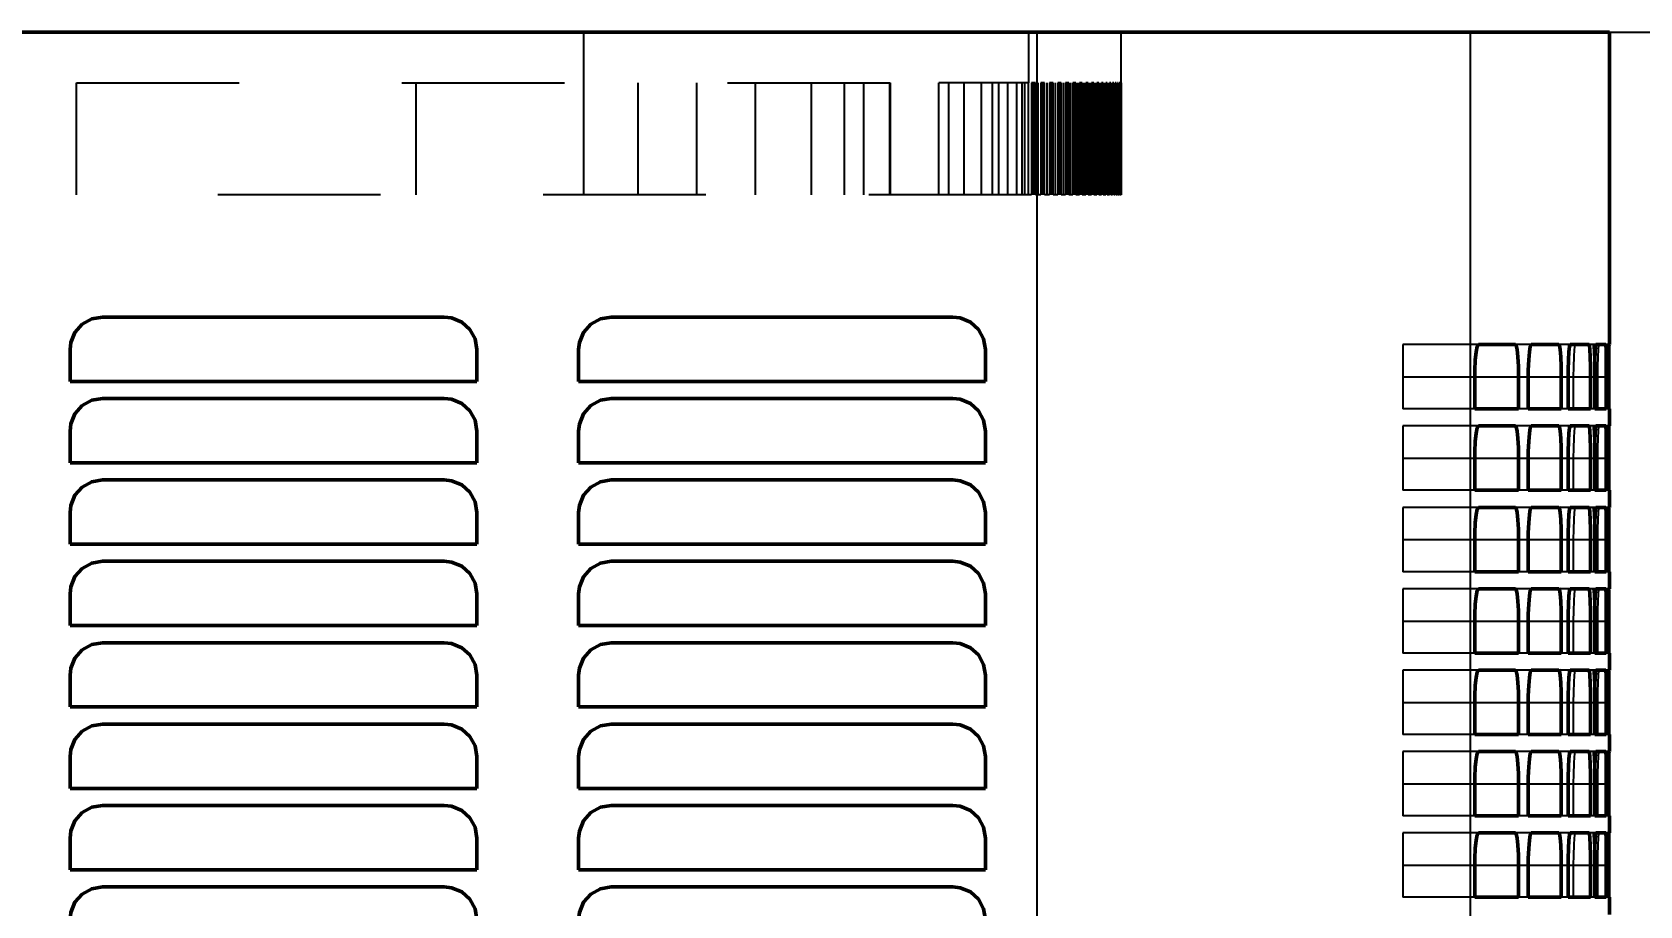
# Model space of a CAD drawing. Header units: inches. Extents: x 0 to 44.8, y 0 to 41.5.
# Drawn here: x 26.08 to 35.96, y 36.13 to 41.5 of the extents above; entities that cross this region are included whole.
import ezdxf

# ---------------------------------------------------------------- set-up
doc = ezdxf.new("R2010")
doc.units = ezdxf.units.IN
doc.header["$MEASUREMENT"] = 0
doc.linetypes.add('Dashed', pattern=[2, 1, -1])
for name, color, linetype, lineweight in [('AM_0', 7, 'Continuous', 50), ('AM_4', 3, 'Continuous', 25), ('AM_5', 3, 'Continuous', 25), ('AM_9', 6, 'Dashed', 25)]:
    doc.layers.add(name, color=color, linetype=linetype, lineweight=lineweight)
doc.dimstyles.get("Standard").update_dxf_attribs({"dimtxt": 0.18, "dimasz": 0.18, "dimexe": 0.18, "dimexo": 0.0625, "dimgap": 0.09, "dimtad": 0, "dimtih": 1, "dimtoh": 1, "dimdec": 4, "dimzin": 0, "dimdsep": 46, "dimtxsty": 'Standard', "dimcen": 0.09, "dimadec": 0, "dimazin": 0, "dimtfac": 1, "dimtdec": 4, "dimtofl": 0, "dimtmove": 0, "dimatfit": 3, "dimfxl": 1, "dimtolj": 1, "dimtzin": 0, "dimarcsym": 0})

# ---------------------------------------------------------------- blocks, each defined once
blk = doc.blocks.new('*D1')
at = {"layer": 'AM_5', "color": 0, "lineweight": -2}
for p, q in [((35.5, 41.5), (41.77, 41.5)), ((41.77, 39.5), (41.77, 26.3846)), ((41.77, 2), (41.77, 15.1154)), ((32.11, 0), (41.77, 0))]:
    blk.add_line(p, q, dxfattribs=at)
at = {"layer": 'AM_5', "color": 0}
for points in [[(42.1033, 39.5), (41.4367, 39.5), (41.77, 41.5)], [(41.4367, 2), (42.1033, 2), (41.77, 0)]]:
    blk.add_solid(points, dxfattribs=at)
at = {"layer": 'Defpoints', "color": 0}
for p in [(35.5, 41.5), (32.11, 0), (41.77, 0)]:
    blk.add_point(p, dxfattribs=at)
at = {"layer": 'AM_5', "color": 0, "insert": (41.77, 20.75), "char_height": 2, "attachment_point": 5, "rotation": 90}
blk.add_mtext('\\A1;41.5 in', dxfattribs=at)

msp = doc.modelspace()

# ---------------------------------------------------------------- linework, layer by layer
at = {"layer": 'AM_0'}
for p, q in [((0.23, 41.5), (35.77, 41.5)), ((35.77, 41.5), (35.77, 39.581)), ((28.611, 39.75), (26.511, 39.75)), ((31.736, 39.75), (29.636, 39.75)), ((26.311, 39.55), (26.311, 39.355)), ((28.811, 39.355), (28.811, 39.55)), ((29.436, 39.55), (29.436, 39.355)), ((31.936, 39.355), (31.936, 39.55)), ((35.19224, 39.581), (34.9658, 39.581)), ((35.4597, 39.581), (35.28911, 39.581)), ((35.64448, 39.581), (35.5294, 39.581)), ((35.74699, 39.581), (35.68716, 39.581)), ((35.77, 39.581), (35.76273, 39.581)), ((26.311, 39.355), (28.811, 39.355)), ((29.436, 39.355), (31.936, 39.355)), ((34.94226, 39.381), (34.94226, 39.186)), ((35.21185, 39.186), (35.21185, 39.381)), ((35.27091, 39.381), (35.27091, 39.186)), ((35.474, 39.186), (35.474, 39.381)), ((35.51649, 39.381), (35.51649, 39.186)), ((35.65351, 39.186), (35.65351, 39.381)), ((35.67953, 39.381), (35.67953, 39.186)), ((35.75075, 39.186), (35.75075, 39.381)), ((35.76035, 39.381), (35.76035, 39.186)), ((35.76593, 39.186), (35.76593, 39.381)), ((28.611, 39.25), (26.511, 39.25)), ((31.736, 39.25), (29.636, 39.25)), ((34.94226, 39.186), (35.21185, 39.186)), ((35.27091, 39.186), (35.474, 39.186)), ((35.51649, 39.186), (35.65351, 39.186)), ((35.67953, 39.186), (35.75075, 39.186)), ((35.76035, 39.186), (35.77, 39.186)), ((35.77, 39.186), (35.77, 39.081)), ((26.311, 39.05), (26.311, 38.855)), ((28.811, 38.855), (28.811, 39.05)), ((29.436, 39.05), (29.436, 38.855)), ((31.936, 38.855), (31.936, 39.05)), ((35.19224, 39.081), (34.9658, 39.081)), ((35.4597, 39.081), (35.28911, 39.081)), ((35.64448, 39.081), (35.5294, 39.081)), ((35.74699, 39.081), (35.68716, 39.081)), ((35.77, 39.081), (35.76273, 39.081)), ((26.311, 38.855), (28.811, 38.855)), ((29.436, 38.855), (31.936, 38.855)), ((34.94226, 38.881), (34.94226, 38.686)), ((35.21185, 38.686), (35.21185, 38.881)), ((35.27091, 38.881), (35.27091, 38.686)), ((35.474, 38.686), (35.474, 38.881)), ((35.51649, 38.881), (35.51649, 38.686)), ((35.65351, 38.686), (35.65351, 38.881)), ((35.67953, 38.881), (35.67953, 38.686)), ((35.75075, 38.686), (35.75075, 38.881)), ((35.76035, 38.881), (35.76035, 38.686)), ((35.76593, 38.686), (35.76593, 38.881)), ((28.611, 38.75), (26.511, 38.75)), ((31.736, 38.75), (29.636, 38.75)), ((34.94226, 38.686), (35.21185, 38.686)), ((35.27091, 38.686), (35.474, 38.686)), ((35.51649, 38.686), (35.65351, 38.686)), ((35.67953, 38.686), (35.75075, 38.686)), ((35.76035, 38.686), (35.77, 38.686)), ((35.77, 38.686), (35.77, 38.581)), ((26.311, 38.55), (26.311, 38.355)), ((28.811, 38.355), (28.811, 38.55)), ((29.436, 38.55), (29.436, 38.355)), ((31.936, 38.355), (31.936, 38.55)), ((35.19224, 38.581), (34.9658, 38.581)), ((35.4597, 38.581), (35.28911, 38.581)), ((35.64448, 38.581), (35.5294, 38.581)), ((35.74699, 38.581), (35.68716, 38.581)), ((35.77, 38.581), (35.76273, 38.581)), ((26.311, 38.355), (28.811, 38.355)), ((29.436, 38.355), (31.936, 38.355)), ((34.94226, 38.381), (34.94226, 38.186)), ((35.21185, 38.186), (35.21185, 38.381)), ((35.27091, 38.381), (35.27091, 38.186)), ((35.474, 38.186), (35.474, 38.381)), ((35.51649, 38.381), (35.51649, 38.186)), ((35.65351, 38.186), (35.65351, 38.381)), ((35.67953, 38.381), (35.67953, 38.186)), ((35.75075, 38.186), (35.75075, 38.381)), ((35.76035, 38.381), (35.76035, 38.186)), ((35.76593, 38.186), (35.76593, 38.381)), ((28.611, 38.25), (26.511, 38.25)), ((31.736, 38.25), (29.636, 38.25)), ((34.94226, 38.186), (35.21185, 38.186)), ((35.27091, 38.186), (35.474, 38.186)), ((35.51649, 38.186), (35.65351, 38.186)), ((35.67953, 38.186), (35.75075, 38.186)), ((35.76035, 38.186), (35.77, 38.186)), ((35.77, 38.186), (35.77, 38.081)), ((26.311, 38.05), (26.311, 37.855)), ((28.811, 37.855), (28.811, 38.05)), ((29.436, 38.05), (29.436, 37.855)), ((31.936, 37.855), (31.936, 38.05)), ((35.19224, 38.081), (34.9658, 38.081)), ((35.4597, 38.081), (35.28911, 38.081)), ((35.64448, 38.081), (35.5294, 38.081)), ((35.74699, 38.081), (35.68716, 38.081)), ((35.77, 38.081), (35.76273, 38.081)), ((26.311, 37.855), (28.811, 37.855)), ((29.436, 37.855), (31.936, 37.855)), ((34.94226, 37.881), (34.94226, 37.686)), ((35.21185, 37.686), (35.21185, 37.881)), ((35.27091, 37.881), (35.27091, 37.686)), ((35.474, 37.686), (35.474, 37.881)), ((35.51649, 37.881), (35.51649, 37.686)), ((35.65351, 37.686), (35.65351, 37.881)), ((35.67953, 37.881), (35.67953, 37.686)), ((35.75075, 37.686), (35.75075, 37.881)), ((35.76035, 37.881), (35.76035, 37.686)), ((35.76593, 37.686), (35.76593, 37.881)), ((28.611, 37.75), (26.511, 37.75)), ((31.736, 37.75), (29.636, 37.75)), ((34.94226, 37.686), (35.21185, 37.686)), ((35.27091, 37.686), (35.474, 37.686)), ((35.51649, 37.686), (35.65351, 37.686)), ((35.67953, 37.686), (35.75075, 37.686)), ((35.76035, 37.686), (35.77, 37.686)), ((35.77, 37.686), (35.77, 37.581)), ((26.311, 37.55), (26.311, 37.355)), ((28.811, 37.355), (28.811, 37.55)), ((29.436, 37.55), (29.436, 37.355)), ((31.936, 37.355), (31.936, 37.55)), ((35.19224, 37.581), (34.9658, 37.581)), ((35.4597, 37.581), (35.28911, 37.581)), ((35.64448, 37.581), (35.5294, 37.581)), ((35.74699, 37.581), (35.68716, 37.581)), ((35.77, 37.581), (35.76273, 37.581)), ((26.311, 37.355), (28.811, 37.355)), ((29.436, 37.355), (31.936, 37.355)), ((34.94226, 37.381), (34.94226, 37.186)), ((35.21185, 37.186), (35.21185, 37.381)), ((35.27091, 37.381), (35.27091, 37.186)), ((35.474, 37.186), (35.474, 37.381)), ((35.51649, 37.381), (35.51649, 37.186)), ((35.65351, 37.186), (35.65351, 37.381)), ((35.67953, 37.381), (35.67953, 37.186)), ((35.75075, 37.186), (35.75075, 37.381)), ((35.76035, 37.381), (35.76035, 37.186)), ((35.76593, 37.186), (35.76593, 37.381)), ((28.611, 37.25), (26.511, 37.25)), ((31.736, 37.25), (29.636, 37.25)), ((34.94226, 37.186), (35.21185, 37.186)), ((35.27091, 37.186), (35.474, 37.186)), ((35.51649, 37.186), (35.65351, 37.186)), ((35.67953, 37.186), (35.75075, 37.186)), ((35.76035, 37.186), (35.77, 37.186)), ((35.77, 37.186), (35.77, 37.081)), ((26.311, 37.05), (26.311, 36.855)), ((28.811, 36.855), (28.811, 37.05)), ((29.436, 37.05), (29.436, 36.855)), ((31.936, 36.855), (31.936, 37.05)), ((35.19224, 37.081), (34.9658, 37.081)), ((35.4597, 37.081), (35.28911, 37.081)), ((35.64448, 37.081), (35.5294, 37.081)), ((35.74699, 37.081), (35.68716, 37.081)), ((35.77, 37.081), (35.76273, 37.081)), ((26.311, 36.855), (28.811, 36.855)), ((29.436, 36.855), (31.936, 36.855)), ((34.94226, 36.881), (34.94226, 36.686)), ((35.21185, 36.686), (35.21185, 36.881)), ((35.27091, 36.881), (35.27091, 36.686)), ((35.474, 36.686), (35.474, 36.881)), ((35.51649, 36.881), (35.51649, 36.686)), ((35.65351, 36.686), (35.65351, 36.881)), ((35.67953, 36.881), (35.67953, 36.686)), ((35.75075, 36.686), (35.75075, 36.881)), ((35.76035, 36.881), (35.76035, 36.686)), ((35.76593, 36.686), (35.76593, 36.881)), ((28.611, 36.75), (26.511, 36.75)), ((31.736, 36.75), (29.636, 36.75)), ((34.94226, 36.686), (35.21185, 36.686)), ((35.27091, 36.686), (35.474, 36.686)), ((35.51649, 36.686), (35.65351, 36.686)), ((35.67953, 36.686), (35.75075, 36.686)), ((35.76035, 36.686), (35.77, 36.686)), ((35.77, 36.686), (35.77, 36.581)), ((26.311, 36.55), (26.311, 36.355)), ((28.811, 36.355), (28.811, 36.55)), ((29.436, 36.55), (29.436, 36.355)), ((31.936, 36.355), (31.936, 36.55)), ((35.19224, 36.581), (34.9658, 36.581)), ((35.4597, 36.581), (35.28911, 36.581)), ((35.64448, 36.581), (35.5294, 36.581)), ((35.74699, 36.581), (35.68716, 36.581)), ((35.77, 36.581), (35.76273, 36.581)), ((26.311, 36.355), (28.811, 36.355)), ((29.436, 36.355), (31.936, 36.355)), ((34.94226, 36.381), (34.94226, 36.186)), ((35.21185, 36.186), (35.21185, 36.381)), ((35.27091, 36.381), (35.27091, 36.186)), ((35.474, 36.186), (35.474, 36.381)), ((35.51649, 36.381), (35.51649, 36.186)), ((35.65351, 36.186), (35.65351, 36.381)), ((35.67953, 36.381), (35.67953, 36.186)), ((35.75075, 36.186), (35.75075, 36.381)), ((35.76035, 36.381), (35.76035, 36.186)), ((35.76593, 36.186), (35.76593, 36.381)), ((28.611, 36.25), (26.511, 36.25)), ((31.736, 36.25), (29.636, 36.25)), ((34.94226, 36.186), (35.21185, 36.186)), ((35.27091, 36.186), (35.474, 36.186)), ((35.51649, 36.186), (35.65351, 36.186)), ((35.67953, 36.186), (35.75075, 36.186)), ((35.76035, 36.186), (35.77, 36.186)), ((35.77, 36.186), (35.77, 36.081))]:
    msp.add_line(p, q, dxfattribs=at)
for points in [[(26.511, 39.75), (26.44468, 39.73868), (26.38582, 39.70598), (26.34117, 39.65563), (26.31577, 39.59343), (26.311, 39.55)], [(28.811, 39.55), (28.7998, 39.616), (28.76748, 39.67455), (28.71764, 39.7192), (28.65567, 39.74495), (28.611, 39.75)], [(29.636, 39.75), (29.56956, 39.73864), (29.51061, 39.70582), (29.46596, 39.65529), (29.44068, 39.59301), (29.436, 39.55)], [(31.936, 39.55), (31.92484, 39.61586), (31.89269, 39.6743), (31.84305, 39.71894), (31.78119, 39.74483), (31.736, 39.75)], [(34.9658, 39.581), (34.95801, 39.5696), (34.95106, 39.53665), (34.94579, 39.48596), (34.94281, 39.42359), (34.94226, 39.381)], [(35.21185, 39.381), (35.21076, 39.44697), (35.20761, 39.5055), (35.20275, 39.55014), (35.19666, 39.57592), (35.19224, 39.581)], [(35.28911, 39.581), (35.28311, 39.56965), (35.27775, 39.53686), (35.27366, 39.48638), (35.27134, 39.42412), (35.27091, 39.381)], [(35.474, 39.381), (35.4732, 39.44708), (35.4709, 39.5057), (35.46735, 39.55035), (35.4629, 39.57601), (35.4597, 39.581)], [(35.5294, 39.581), (35.52516, 39.56969), (35.52136, 39.53702), (35.51846, 39.4867), (35.51681, 39.42451), (35.51649, 39.381)], [(35.65351, 39.381), (35.65301, 39.44715), (35.65156, 39.50585), (35.64931, 39.5505), (35.6465, 39.57608), (35.64448, 39.581)], [(35.68716, 39.581), (35.68467, 39.56971), (35.68243, 39.53712), (35.68071, 39.4869), (35.67972, 39.42476), (35.67953, 39.381)], [(35.75075, 39.381), (35.75055, 39.44719), (35.74996, 39.50592), (35.74902, 39.55057), (35.74784, 39.57611), (35.74699, 39.581)], [(35.76273, 39.581), (35.76198, 39.56972), (35.76128, 39.53717), (35.76073, 39.487), (35.76041, 39.42489), (35.76035, 39.381)], [(35.76593, 39.381), (35.76603, 39.4472), (35.76629, 39.50594), (35.76667, 39.55059), (35.76712, 39.57612), (35.76742, 39.581)], [(26.511, 39.25), (26.44468, 39.23868), (26.38582, 39.20598), (26.34117, 39.15563), (26.31577, 39.09343), (26.311, 39.05)], [(28.811, 39.05), (28.7998, 39.116), (28.76748, 39.17455), (28.71764, 39.2192), (28.65567, 39.24495), (28.611, 39.25)], [(29.636, 39.25), (29.56956, 39.23864), (29.51061, 39.20582), (29.46596, 39.15529), (29.44068, 39.09301), (29.436, 39.05)], [(31.936, 39.05), (31.92484, 39.11586), (31.89269, 39.1743), (31.84305, 39.21894), (31.78119, 39.24483), (31.736, 39.25)], [(34.9658, 39.081), (34.95801, 39.0696), (34.95106, 39.03665), (34.94579, 38.98596), (34.94281, 38.92359), (34.94226, 38.881)], [(35.21185, 38.881), (35.21076, 38.94697), (35.20761, 39.0055), (35.20275, 39.05014), (35.19666, 39.07592), (35.19224, 39.081)], [(35.28911, 39.081), (35.28311, 39.06965), (35.27775, 39.03686), (35.27366, 38.98638), (35.27134, 38.92412), (35.27091, 38.881)], [(35.474, 38.881), (35.4732, 38.94708), (35.4709, 39.0057), (35.46735, 39.05035), (35.4629, 39.07601), (35.4597, 39.081)], [(35.5294, 39.081), (35.52516, 39.06969), (35.52136, 39.03702), (35.51846, 38.9867), (35.51681, 38.92451), (35.51649, 38.881)], [(35.65351, 38.881), (35.65301, 38.94715), (35.65156, 39.00585), (35.64931, 39.0505), (35.6465, 39.07608), (35.64448, 39.081)], [(35.68716, 39.081), (35.68467, 39.06971), (35.68243, 39.03712), (35.68071, 38.9869), (35.67972, 38.92476), (35.67953, 38.881)], [(35.75075, 38.881), (35.75055, 38.94719), (35.74996, 39.00592), (35.74902, 39.05057), (35.74784, 39.07611), (35.74699, 39.081)], [(35.76273, 39.081), (35.76198, 39.06972), (35.76128, 39.03717), (35.76073, 38.987), (35.76041, 38.92489), (35.76035, 38.881)], [(35.76593, 38.881), (35.76603, 38.9472), (35.76629, 39.00594), (35.76667, 39.05059), (35.76712, 39.07612), (35.76742, 39.081)], [(26.511, 38.75), (26.44468, 38.73868), (26.38582, 38.70598), (26.34117, 38.65563), (26.31577, 38.59343), (26.311, 38.55)], [(28.811, 38.55), (28.7998, 38.616), (28.76748, 38.67455), (28.71764, 38.7192), (28.65567, 38.74495), (28.611, 38.75)], [(29.636, 38.75), (29.56956, 38.73864), (29.51061, 38.70582), (29.46596, 38.65529), (29.44068, 38.59301), (29.436, 38.55)], [(31.936, 38.55), (31.92484, 38.61586), (31.89269, 38.6743), (31.84305, 38.71894), (31.78119, 38.74483), (31.736, 38.75)], [(34.9658, 38.581), (34.95801, 38.5696), (34.95106, 38.53665), (34.94579, 38.48596), (34.94281, 38.42359), (34.94226, 38.381)], [(35.21185, 38.381), (35.21076, 38.44697), (35.20761, 38.5055), (35.20275, 38.55014), (35.19666, 38.57592), (35.19224, 38.581)], [(35.28911, 38.581), (35.28311, 38.56965), (35.27775, 38.53686), (35.27366, 38.48638), (35.27134, 38.42412), (35.27091, 38.381)], [(35.474, 38.381), (35.4732, 38.44708), (35.4709, 38.5057), (35.46735, 38.55035), (35.4629, 38.57601), (35.4597, 38.581)], [(35.5294, 38.581), (35.52516, 38.56969), (35.52136, 38.53702), (35.51846, 38.4867), (35.51681, 38.42451), (35.51649, 38.381)], [(35.65351, 38.381), (35.65301, 38.44715), (35.65156, 38.50585), (35.64931, 38.5505), (35.6465, 38.57608), (35.64448, 38.581)], [(35.68716, 38.581), (35.68467, 38.56971), (35.68243, 38.53712), (35.68071, 38.4869), (35.67972, 38.42476), (35.67953, 38.381)], [(35.75075, 38.381), (35.75055, 38.44719), (35.74996, 38.50592), (35.74902, 38.55057), (35.74784, 38.57611), (35.74699, 38.581)], [(35.76273, 38.581), (35.76198, 38.56972), (35.76128, 38.53717), (35.76073, 38.487), (35.76041, 38.42489), (35.76035, 38.381)], [(35.76593, 38.381), (35.76603, 38.4472), (35.76629, 38.50594), (35.76667, 38.55059), (35.76712, 38.57612), (35.76742, 38.581)], [(26.511, 38.25), (26.44468, 38.23868), (26.38582, 38.20598), (26.34117, 38.15563), (26.31577, 38.09343), (26.311, 38.05)], [(28.811, 38.05), (28.7998, 38.116), (28.76748, 38.17455), (28.71764, 38.2192), (28.65567, 38.24495), (28.611, 38.25)], [(29.636, 38.25), (29.56956, 38.23864), (29.51061, 38.20582), (29.46596, 38.15529), (29.44068, 38.09301), (29.436, 38.05)], [(31.936, 38.05), (31.92484, 38.11586), (31.89269, 38.1743), (31.84305, 38.21894), (31.78119, 38.24483), (31.736, 38.25)], [(34.9658, 38.081), (34.95801, 38.0696), (34.95106, 38.03665), (34.94579, 37.98596), (34.94281, 37.92359), (34.94226, 37.881)], [(35.21185, 37.881), (35.21076, 37.94697), (35.20761, 38.0055), (35.20275, 38.05014), (35.19666, 38.07592), (35.19224, 38.081)], [(35.28911, 38.081), (35.28311, 38.06965), (35.27775, 38.03686), (35.27366, 37.98638), (35.27134, 37.92412), (35.27091, 37.881)], [(35.474, 37.881), (35.4732, 37.94708), (35.4709, 38.0057), (35.46735, 38.05035), (35.4629, 38.07601), (35.4597, 38.081)], [(35.5294, 38.081), (35.52516, 38.06969), (35.52136, 38.03702), (35.51846, 37.9867), (35.51681, 37.92451), (35.51649, 37.881)], [(35.65351, 37.881), (35.65301, 37.94715), (35.65156, 38.00585), (35.64931, 38.0505), (35.6465, 38.07608), (35.64448, 38.081)], [(35.68716, 38.081), (35.68467, 38.06971), (35.68243, 38.03712), (35.68071, 37.9869), (35.67972, 37.92476), (35.67953, 37.881)], [(35.75075, 37.881), (35.75055, 37.94719), (35.74996, 38.00592), (35.74902, 38.05057), (35.74784, 38.07611), (35.74699, 38.081)], [(35.76273, 38.081), (35.76198, 38.06972), (35.76128, 38.03717), (35.76073, 37.987), (35.76041, 37.92489), (35.76035, 37.881)], [(35.76593, 37.881), (35.76603, 37.9472), (35.76629, 38.00594), (35.76667, 38.05059), (35.76712, 38.07612), (35.76742, 38.081)], [(26.511, 37.75), (26.44468, 37.73868), (26.38582, 37.70598), (26.34117, 37.65563), (26.31577, 37.59343), (26.311, 37.55)], [(28.811, 37.55), (28.7998, 37.616), (28.76748, 37.67455), (28.71764, 37.7192), (28.65567, 37.74495), (28.611, 37.75)], [(29.636, 37.75), (29.56956, 37.73864), (29.51061, 37.70582), (29.46596, 37.65529), (29.44068, 37.59301), (29.436, 37.55)], [(31.936, 37.55), (31.92484, 37.61586), (31.89269, 37.6743), (31.84305, 37.71894), (31.78119, 37.74483), (31.736, 37.75)], [(34.9658, 37.581), (34.95801, 37.5696), (34.95106, 37.53665), (34.94579, 37.48596), (34.94281, 37.42359), (34.94226, 37.381)], [(35.21185, 37.381), (35.21076, 37.44697), (35.20761, 37.5055), (35.20275, 37.55014), (35.19666, 37.57592), (35.19224, 37.581)], [(35.28911, 37.581), (35.28311, 37.56965), (35.27775, 37.53686), (35.27366, 37.48638), (35.27134, 37.42412), (35.27091, 37.381)], [(35.474, 37.381), (35.4732, 37.44708), (35.4709, 37.5057), (35.46735, 37.55035), (35.4629, 37.57601), (35.4597, 37.581)], [(35.5294, 37.581), (35.52516, 37.56969), (35.52136, 37.53702), (35.51846, 37.4867), (35.51681, 37.42451), (35.51649, 37.381)], [(35.65351, 37.381), (35.65301, 37.44715), (35.65156, 37.50585), (35.64931, 37.5505), (35.6465, 37.57608), (35.64448, 37.581)], [(35.68716, 37.581), (35.68467, 37.56971), (35.68243, 37.53712), (35.68071, 37.4869), (35.67972, 37.42476), (35.67953, 37.381)], [(35.75075, 37.381), (35.75055, 37.44719), (35.74996, 37.50592), (35.74902, 37.55057), (35.74784, 37.57611), (35.74699, 37.581)], [(35.76273, 37.581), (35.76198, 37.56972), (35.76128, 37.53717), (35.76073, 37.487), (35.76041, 37.42489), (35.76035, 37.381)], [(35.76593, 37.381), (35.76603, 37.4472), (35.76629, 37.50594), (35.76667, 37.55059), (35.76712, 37.57612), (35.76742, 37.581)], [(26.511, 37.25), (26.44468, 37.23868), (26.38582, 37.20598), (26.34117, 37.15563), (26.31577, 37.09343), (26.311, 37.05)], [(28.811, 37.05), (28.7998, 37.116), (28.76748, 37.17455), (28.71764, 37.2192), (28.65567, 37.24495), (28.611, 37.25)], [(29.636, 37.25), (29.56956, 37.23864), (29.51061, 37.20582), (29.46596, 37.15529), (29.44068, 37.09301), (29.436, 37.05)], [(31.936, 37.05), (31.92484, 37.11586), (31.89269, 37.1743), (31.84305, 37.21894), (31.78119, 37.24483), (31.736, 37.25)], [(34.9658, 37.081), (34.95801, 37.0696), (34.95106, 37.03665), (34.94579, 36.98596), (34.94281, 36.92359), (34.94226, 36.881)], [(35.21185, 36.881), (35.21076, 36.94697), (35.20761, 37.0055), (35.20275, 37.05014), (35.19666, 37.07592), (35.19224, 37.081)], [(35.28911, 37.081), (35.28311, 37.06965), (35.27775, 37.03686), (35.27366, 36.98638), (35.27134, 36.92412), (35.27091, 36.881)], [(35.474, 36.881), (35.4732, 36.94708), (35.4709, 37.0057), (35.46735, 37.05035), (35.4629, 37.07601), (35.4597, 37.081)], [(35.5294, 37.081), (35.52516, 37.06969), (35.52136, 37.03702), (35.51846, 36.9867), (35.51681, 36.92451), (35.51649, 36.881)], [(35.65351, 36.881), (35.65301, 36.94715), (35.65156, 37.00585), (35.64931, 37.0505), (35.6465, 37.07608), (35.64448, 37.081)], [(35.68716, 37.081), (35.68467, 37.06971), (35.68243, 37.03712), (35.68071, 36.9869), (35.67972, 36.92476), (35.67953, 36.881)], [(35.75075, 36.881), (35.75055, 36.94719), (35.74996, 37.00592), (35.74902, 37.05057), (35.74784, 37.07611), (35.74699, 37.081)], [(35.76273, 37.081), (35.76198, 37.06972), (35.76128, 37.03717), (35.76073, 36.987), (35.76041, 36.92489), (35.76035, 36.881)], [(35.76593, 36.881), (35.76603, 36.9472), (35.76629, 37.00594), (35.76667, 37.05059), (35.76712, 37.07612), (35.76742, 37.081)], [(26.511, 36.75), (26.44468, 36.73868), (26.38582, 36.70598), (26.34117, 36.65563), (26.31577, 36.59343), (26.311, 36.55)], [(28.811, 36.55), (28.7998, 36.616), (28.76748, 36.67455), (28.71764, 36.7192), (28.65567, 36.74495), (28.611, 36.75)], [(29.636, 36.75), (29.56956, 36.73864), (29.51061, 36.70582), (29.46596, 36.65529), (29.44068, 36.59301), (29.436, 36.55)], [(31.936, 36.55), (31.92484, 36.61586), (31.89269, 36.6743), (31.84305, 36.71894), (31.78119, 36.74483), (31.736, 36.75)], [(34.9658, 36.581), (34.95801, 36.5696), (34.95106, 36.53665), (34.94579, 36.48596), (34.94281, 36.42359), (34.94226, 36.381)], [(35.21185, 36.381), (35.21076, 36.44697), (35.20761, 36.5055), (35.20275, 36.55014), (35.19666, 36.57592), (35.19224, 36.581)], [(35.28911, 36.581), (35.28311, 36.56965), (35.27775, 36.53686), (35.27366, 36.48638), (35.27134, 36.42412), (35.27091, 36.381)], [(35.474, 36.381), (35.4732, 36.44708), (35.4709, 36.5057), (35.46735, 36.55035), (35.4629, 36.57601), (35.4597, 36.581)], [(35.5294, 36.581), (35.52516, 36.56969), (35.52136, 36.53702), (35.51846, 36.4867), (35.51681, 36.42451), (35.51649, 36.381)], [(35.65351, 36.381), (35.65301, 36.44715), (35.65156, 36.50585), (35.64931, 36.5505), (35.6465, 36.57608), (35.64448, 36.581)], [(35.68716, 36.581), (35.68467, 36.56971), (35.68243, 36.53712), (35.68071, 36.4869), (35.67972, 36.42476), (35.67953, 36.381)], [(35.75075, 36.381), (35.75055, 36.44719), (35.74996, 36.50592), (35.74902, 36.55057), (35.74784, 36.57611), (35.74699, 36.581)], [(35.76273, 36.581), (35.76198, 36.56972), (35.76128, 36.53717), (35.76073, 36.487), (35.76041, 36.42489), (35.76035, 36.381)], [(35.76593, 36.381), (35.76603, 36.4472), (35.76629, 36.50594), (35.76667, 36.55059), (35.76712, 36.57612), (35.76742, 36.581)], [(26.511, 36.25), (26.44468, 36.23868), (26.38582, 36.20598), (26.34117, 36.15563), (26.31577, 36.09343), (26.311, 36.05)], [(28.811, 36.05), (28.7998, 36.116), (28.76748, 36.17455), (28.71764, 36.2192), (28.65567, 36.24495), (28.611, 36.25)], [(29.636, 36.25), (29.56956, 36.23864), (29.51061, 36.20582), (29.46596, 36.15529), (29.44068, 36.09301), (29.436, 36.05)], [(31.936, 36.05), (31.92484, 36.11586), (31.89269, 36.1743), (31.84305, 36.21894), (31.78119, 36.24483), (31.736, 36.25)]]:
    msp.add_lwpolyline(points, dxfattribs=at)
at = {"layer": 'AM_4'}
for p, q in [((32.2511, 41.5), (32.2511, 1.625)), ((34.91416, 41.5), (34.91416, 1.625)), ((35.21185, 39.381), (34.94226, 39.381)), ((35.474, 39.381), (35.27091, 39.381)), ((35.65351, 39.381), (35.51649, 39.381)), ((35.75075, 39.381), (35.67953, 39.381)), ((35.76593, 39.381), (35.76035, 39.381)), ((35.21185, 38.881), (34.94226, 38.881)), ((35.474, 38.881), (35.27091, 38.881)), ((35.65351, 38.881), (35.51649, 38.881)), ((35.75075, 38.881), (35.67953, 38.881)), ((35.76593, 38.881), (35.76035, 38.881)), ((35.21185, 38.381), (34.94226, 38.381)), ((35.474, 38.381), (35.27091, 38.381)), ((35.65351, 38.381), (35.51649, 38.381)), ((35.75075, 38.381), (35.67953, 38.381)), ((35.76593, 38.381), (35.76035, 38.381)), ((35.21185, 37.881), (34.94226, 37.881)), ((35.474, 37.881), (35.27091, 37.881)), ((35.65351, 37.881), (35.51649, 37.881)), ((35.75075, 37.881), (35.67953, 37.881)), ((35.76593, 37.881), (35.76035, 37.881)), ((35.21185, 37.381), (34.94226, 37.381)), ((35.474, 37.381), (35.27091, 37.381)), ((35.65351, 37.381), (35.51649, 37.381)), ((35.75075, 37.381), (35.67953, 37.381)), ((35.76593, 37.381), (35.76035, 37.381)), ((35.21185, 36.881), (34.94226, 36.881)), ((35.474, 36.881), (35.27091, 36.881)), ((35.65351, 36.881), (35.51649, 36.881)), ((35.75075, 36.881), (35.67953, 36.881)), ((35.76593, 36.881), (35.76035, 36.881)), ((35.21185, 36.381), (34.94226, 36.381)), ((35.474, 36.381), (35.27091, 36.381)), ((35.65351, 36.381), (35.51649, 36.381)), ((35.75075, 36.381), (35.67953, 36.381)), ((35.76593, 36.381), (35.76035, 36.381))]:
    msp.add_line(p, q, dxfattribs=at)
at = {"layer": 'AM_9'}
for p, q in [((29.46834, 40.5), (29.46834, 41.5)), ((32.20209, 41.188), (32.20209, 41.5)), ((32.2511, 41.5), (32.2511, 14.625)), ((32.76947, 40.5), (32.77, 41.5)), ((26.35, 40.5), (26.35, 41.188)), ((26.35, 41.188), (31.35, 41.188)), ((28.43524, 41.188), (28.43524, 40.5)), ((29.80286, 40.5), (29.80286, 41.188)), ((30.16245, 40.5), (30.16245, 41.188)), ((30.521, 41.188), (30.521, 40.5)), ((30.86598, 41.188), (30.86598, 40.5)), ((31.07066, 40.5), (31.07066, 41.188)), ((31.18951, 40.5), (31.18951, 41.188)), ((31.34712, 41.188), (31.34712, 40.5)), ((31.35, 41.188), (31.35, 40.5)), ((32.20209, 41.188), (31.65, 41.188)), ((31.65, 40.5), (31.65, 41.188)), ((31.71065, 40.5), (31.71065, 41.188)), ((31.80376, 41.188), (31.80376, 40.5)), ((31.91031, 41.188), (31.91031, 40.5)), ((31.97825, 40.5), (31.97825, 41.188)), ((32.01827, 40.5), (32.01827, 41.188)), ((32.07081, 41.188), (32.07081, 40.5)), ((32.12763, 41.188), (32.12763, 40.5)), ((32.16078, 40.5), (32.16078, 41.188)), ((32.17853, 40.5), (32.17853, 41.188)), ((32.19878, 41.188), (32.19878, 40.5)), ((32.24286, 41.188), (32.21868, 41.188)), ((32.21868, 41.188), (32.21868, 40.5)), ((32.23326, 40.5), (32.23326, 41.188)), ((32.24286, 40.5), (32.24286, 41.188)), ((32.25711, 41.188), (32.25711, 40.5)), ((32.29867, 41.188), (32.2758, 41.188)), ((32.2758, 41.188), (32.2758, 40.5)), ((32.28958, 40.5), (32.28958, 41.188)), ((32.29867, 40.5), (32.29867, 41.188)), ((32.31213, 41.188), (32.31213, 40.5)), ((32.35133, 41.188), (32.32977, 41.188)), ((32.32977, 41.188), (32.32977, 40.5)), ((32.34277, 40.5), (32.34277, 41.188)), ((32.35133, 40.5), (32.35133, 41.188)), ((32.36401, 41.188), (32.36401, 40.5)), ((32.40086, 41.188), (32.38061, 41.188)), ((32.38061, 41.188), (32.38061, 40.5)), ((32.39283, 40.5), (32.39283, 41.188)), ((32.40086, 40.5), (32.40086, 41.188)), ((32.41276, 41.188), (32.41276, 40.5)), ((32.44726, 41.188), (32.42831, 41.188)), ((32.42831, 41.188), (32.42831, 40.5)), ((32.43975, 40.5), (32.43975, 41.188)), ((32.44726, 40.5), (32.44726, 41.188)), ((32.45837, 41.188), (32.45837, 40.5)), ((32.49053, 41.188), (32.47288, 41.188)), ((32.47288, 41.188), (32.47288, 40.5)), ((32.48354, 40.5), (32.48354, 41.188)), ((32.49053, 40.5), (32.49053, 41.188)), ((32.50086, 41.188), (32.50086, 40.5)), ((32.53068, 41.188), (32.51433, 41.188)), ((32.51433, 41.188), (32.51433, 40.5)), ((32.52421, 40.5), (32.52421, 41.188)), ((32.53068, 40.5), (32.53068, 41.188)), ((32.54023, 41.188), (32.54023, 40.5)), ((32.56771, 41.188), (32.55266, 41.188)), ((32.55266, 41.188), (32.55266, 40.5)), ((32.56176, 40.5), (32.56176, 41.188)), ((32.56771, 40.5), (32.56771, 41.188)), ((32.57648, 41.188), (32.57648, 40.5)), ((32.60162, 41.188), (32.58787, 41.188)), ((32.58787, 41.188), (32.58787, 40.5)), ((32.59619, 40.5), (32.59619, 41.188)), ((32.60162, 40.5), (32.60162, 41.188)), ((32.60961, 41.188), (32.60961, 40.5)), ((32.63242, 41.188), (32.61996, 41.188)), ((32.61996, 41.188), (32.61996, 40.5)), ((32.6275, 40.5), (32.6275, 41.188)), ((32.63242, 40.5), (32.63242, 41.188)), ((32.63963, 41.188), (32.63963, 40.5)), ((32.6601, 41.188), (32.64894, 41.188)), ((32.64894, 41.188), (32.64894, 40.5)), ((32.6557, 40.5), (32.6557, 41.188)), ((32.6601, 40.5), (32.6601, 41.188)), ((32.66653, 41.188), (32.66653, 40.5)), ((32.68467, 41.188), (32.67481, 41.188)), ((32.67481, 41.188), (32.67481, 40.5)), ((32.68079, 40.5), (32.68079, 41.188)), ((32.68467, 40.5), (32.68467, 41.188)), ((32.69033, 41.188), (32.69033, 40.5)), ((32.70614, 41.188), (32.69757, 41.188)), ((32.69757, 41.188), (32.69757, 40.5)), ((32.70277, 40.5), (32.70277, 41.188)), ((32.70614, 40.5), (32.70614, 41.188)), ((32.71102, 41.188), (32.71102, 40.5)), ((32.72449, 41.188), (32.71722, 41.188)), ((32.71722, 41.188), (32.71722, 40.5)), ((32.72165, 40.5), (32.72165, 41.188)), ((32.72449, 40.5), (32.72449, 41.188)), ((32.7286, 41.188), (32.7286, 40.5)), ((32.73975, 41.188), (32.73377, 41.188)), ((32.73377, 41.188), (32.73377, 40.5)), ((32.73742, 40.5), (32.73742, 41.188)), ((32.73975, 40.5), (32.73975, 41.188)), ((32.74308, 41.188), (32.74308, 40.5)), ((32.7519, 41.188), (32.74721, 41.188)), ((32.74721, 41.188), (32.74721, 40.5)), ((32.75009, 40.5), (32.75009, 41.188)), ((32.7519, 40.5), (32.7519, 41.188)), ((32.75445, 41.188), (32.75445, 40.5)), ((32.76094, 41.188), (32.75755, 41.188)), ((32.75755, 41.188), (32.75755, 40.5)), ((32.75965, 40.5), (32.75965, 41.188)), ((32.76094, 40.5), (32.76094, 41.188)), ((32.76272, 41.188), (32.76272, 40.5)), ((32.76689, 41.188), (32.76479, 41.188)), ((32.76479, 41.188), (32.76479, 40.5)), ((32.76611, 40.5), (32.76611, 41.188)), ((32.76689, 40.5), (32.76689, 41.188)), ((32.76789, 41.188), (32.76789, 40.5)), ((32.76892, 41.188), (32.76892, 40.5)), ((32.76973, 40.5), (32.76973, 41.188)), ((32.76996, 41.188), (32.76996, 40.5)), ((32.21868, 40.5), (26.35, 40.5)), ((32.2758, 40.5), (32.24286, 40.5)), ((32.32977, 40.5), (32.29867, 40.5)), ((32.38061, 40.5), (32.35133, 40.5)), ((32.42831, 40.5), (32.40086, 40.5)), ((32.47288, 40.5), (32.44726, 40.5)), ((32.51433, 40.5), (32.49053, 40.5)), ((32.55266, 40.5), (32.53068, 40.5)), ((32.58787, 40.5), (32.56771, 40.5)), ((32.61996, 40.5), (32.60162, 40.5)), ((32.64894, 40.5), (32.63242, 40.5)), ((32.67481, 40.5), (32.6601, 40.5)), ((32.69757, 40.5), (32.68467, 40.5)), ((32.71722, 40.5), (32.70614, 40.5)), ((32.73377, 40.5), (32.72449, 40.5)), ((32.74721, 40.5), (32.73975, 40.5)), ((32.75755, 40.5), (32.7519, 40.5)), ((32.76479, 40.5), (32.76094, 40.5)), ((32.76892, 40.5), (32.76689, 40.5)), ((34.5, 39.581), (34.5, 39.186)), ((34.9658, 39.581), (34.5, 39.581)), ((35.28911, 39.581), (35.19224, 39.581)), ((35.5294, 39.581), (35.4597, 39.581)), ((35.68716, 39.581), (35.64448, 39.581)), ((35.76273, 39.581), (35.74699, 39.581)), ((34.94226, 39.381), (34.5, 39.381)), ((35.27091, 39.381), (35.21185, 39.381)), ((35.51649, 39.381), (35.474, 39.381)), ((35.55007, 39.186), (35.55007, 39.381)), ((35.67953, 39.381), (35.65351, 39.381)), ((35.67586, 39.381), (35.67586, 39.186)), ((35.69909, 39.186), (35.69909, 39.381)), ((35.76035, 39.381), (35.75075, 39.381)), ((35.75913, 39.381), (35.75913, 39.186)), ((34.94226, 39.186), (34.5, 39.186)), ((35.27091, 39.186), (35.21185, 39.186)), ((35.51649, 39.186), (35.474, 39.186)), ((35.67953, 39.186), (35.65351, 39.186)), ((35.76035, 39.186), (35.75075, 39.186)), ((34.5, 39.081), (34.5, 38.686)), ((34.9658, 39.081), (34.5, 39.081)), ((35.28911, 39.081), (35.19224, 39.081)), ((35.5294, 39.081), (35.4597, 39.081)), ((35.68716, 39.081), (35.64448, 39.081)), ((35.76273, 39.081), (35.74699, 39.081)), ((34.94226, 38.881), (34.5, 38.881)), ((35.27091, 38.881), (35.21185, 38.881)), ((35.51649, 38.881), (35.474, 38.881)), ((35.55007, 38.686), (35.55007, 38.881)), ((35.67953, 38.881), (35.65351, 38.881)), ((35.67586, 38.881), (35.67586, 38.686)), ((35.69909, 38.686), (35.69909, 38.881)), ((35.76035, 38.881), (35.75075, 38.881)), ((35.75913, 38.881), (35.75913, 38.686)), ((34.94226, 38.686), (34.5, 38.686)), ((35.27091, 38.686), (35.21185, 38.686)), ((35.51649, 38.686), (35.474, 38.686)), ((35.67953, 38.686), (35.65351, 38.686)), ((35.76035, 38.686), (35.75075, 38.686)), ((34.5, 38.581), (34.5, 38.186)), ((34.9658, 38.581), (34.5, 38.581)), ((35.28911, 38.581), (35.19224, 38.581)), ((35.5294, 38.581), (35.4597, 38.581)), ((35.68716, 38.581), (35.64448, 38.581)), ((35.76273, 38.581), (35.74699, 38.581)), ((34.94226, 38.381), (34.5, 38.381)), ((35.27091, 38.381), (35.21185, 38.381)), ((35.51649, 38.381), (35.474, 38.381)), ((35.55007, 38.186), (35.55007, 38.381)), ((35.67953, 38.381), (35.65351, 38.381)), ((35.67586, 38.381), (35.67586, 38.186)), ((35.69909, 38.186), (35.69909, 38.381)), ((35.76035, 38.381), (35.75075, 38.381)), ((35.75913, 38.381), (35.75913, 38.186)), ((34.94226, 38.186), (34.5, 38.186)), ((35.27091, 38.186), (35.21185, 38.186)), ((35.51649, 38.186), (35.474, 38.186)), ((35.67953, 38.186), (35.65351, 38.186)), ((35.76035, 38.186), (35.75075, 38.186)), ((34.5, 38.081), (34.5, 37.686)), ((34.9658, 38.081), (34.5, 38.081)), ((35.28911, 38.081), (35.19224, 38.081)), ((35.5294, 38.081), (35.4597, 38.081)), ((35.68716, 38.081), (35.64448, 38.081)), ((35.76273, 38.081), (35.74699, 38.081)), ((34.94226, 37.881), (34.5, 37.881)), ((35.27091, 37.881), (35.21185, 37.881)), ((35.51649, 37.881), (35.474, 37.881)), ((35.55007, 37.686), (35.55007, 37.881)), ((35.67953, 37.881), (35.65351, 37.881)), ((35.67586, 37.881), (35.67586, 37.686)), ((35.69909, 37.686), (35.69909, 37.881)), ((35.76035, 37.881), (35.75075, 37.881)), ((35.75913, 37.881), (35.75913, 37.686)), ((34.94226, 37.686), (34.5, 37.686)), ((35.27091, 37.686), (35.21185, 37.686)), ((35.51649, 37.686), (35.474, 37.686)), ((35.67953, 37.686), (35.65351, 37.686)), ((35.76035, 37.686), (35.75075, 37.686)), ((34.5, 37.581), (34.5, 37.186)), ((34.9658, 37.581), (34.5, 37.581)), ((35.28911, 37.581), (35.19224, 37.581)), ((35.5294, 37.581), (35.4597, 37.581)), ((35.68716, 37.581), (35.64448, 37.581)), ((35.76273, 37.581), (35.74699, 37.581)), ((34.94226, 37.381), (34.5, 37.381)), ((35.27091, 37.381), (35.21185, 37.381)), ((35.51649, 37.381), (35.474, 37.381)), ((35.55007, 37.186), (35.55007, 37.381)), ((35.67953, 37.381), (35.65351, 37.381)), ((35.67586, 37.381), (35.67586, 37.186)), ((35.69909, 37.186), (35.69909, 37.381)), ((35.76035, 37.381), (35.75075, 37.381)), ((35.75913, 37.381), (35.75913, 37.186)), ((34.94226, 37.186), (34.5, 37.186)), ((35.27091, 37.186), (35.21185, 37.186)), ((35.51649, 37.186), (35.474, 37.186)), ((35.67953, 37.186), (35.65351, 37.186)), ((35.76035, 37.186), (35.75075, 37.186)), ((34.5, 37.081), (34.5, 36.686)), ((34.9658, 37.081), (34.5, 37.081)), ((35.28911, 37.081), (35.19224, 37.081)), ((35.5294, 37.081), (35.4597, 37.081)), ((35.68716, 37.081), (35.64448, 37.081)), ((35.76273, 37.081), (35.74699, 37.081)), ((34.94226, 36.881), (34.5, 36.881)), ((35.27091, 36.881), (35.21185, 36.881)), ((35.51649, 36.881), (35.474, 36.881)), ((35.55007, 36.686), (35.55007, 36.881)), ((35.67953, 36.881), (35.65351, 36.881)), ((35.67586, 36.881), (35.67586, 36.686)), ((35.69909, 36.686), (35.69909, 36.881)), ((35.76035, 36.881), (35.75075, 36.881)), ((35.75913, 36.881), (35.75913, 36.686)), ((34.94226, 36.686), (34.5, 36.686)), ((35.27091, 36.686), (35.21185, 36.686)), ((35.51649, 36.686), (35.474, 36.686)), ((35.67953, 36.686), (35.65351, 36.686)), ((35.76035, 36.686), (35.75075, 36.686)), ((34.5, 36.581), (34.5, 36.186)), ((34.9658, 36.581), (34.5, 36.581)), ((35.28911, 36.581), (35.19224, 36.581)), ((35.5294, 36.581), (35.4597, 36.581)), ((35.68716, 36.581), (35.64448, 36.581)), ((35.76273, 36.581), (35.74699, 36.581)), ((34.94226, 36.381), (34.5, 36.381)), ((35.27091, 36.381), (35.21185, 36.381)), ((35.51649, 36.381), (35.474, 36.381)), ((35.55007, 36.186), (35.55007, 36.381)), ((35.67953, 36.381), (35.65351, 36.381)), ((35.67586, 36.381), (35.67586, 36.186)), ((35.69909, 36.186), (35.69909, 36.381)), ((35.76035, 36.381), (35.75075, 36.381)), ((35.75913, 36.381), (35.75913, 36.186)), ((34.94226, 36.186), (34.5, 36.186)), ((35.27091, 36.186), (35.21185, 36.186)), ((35.51649, 36.186), (35.474, 36.186)), ((35.67953, 36.186), (35.65351, 36.186)), ((35.76035, 36.186), (35.75075, 36.186))]:
    msp.add_line(p, q, dxfattribs=at)
for points in [[(35.55007, 39.381), (35.55075, 39.44711), (35.55272, 39.50577), (35.55573, 39.55042), (35.55944, 39.57604), (35.56207, 39.581)], [(35.66774, 39.581), (35.67047, 39.56971), (35.67286, 39.53711), (35.67465, 39.48689), (35.67567, 39.42475), (35.67586, 39.381)], [(35.69909, 39.381), (35.69947, 39.44717), (35.70059, 39.50588), (35.70229, 39.55053), (35.70437, 39.5761), (35.70582, 39.581)], [(35.75626, 39.581), (35.75725, 39.56972), (35.75809, 39.53717), (35.75871, 39.487), (35.75906, 39.42488), (35.75913, 39.381)], [(35.55007, 38.881), (35.55075, 38.94711), (35.55272, 39.00577), (35.55573, 39.05042), (35.55944, 39.07604), (35.56207, 39.081)], [(35.66774, 39.081), (35.67047, 39.06971), (35.67286, 39.03711), (35.67465, 38.98689), (35.67567, 38.92475), (35.67586, 38.881)], [(35.69909, 38.881), (35.69947, 38.94717), (35.70059, 39.00588), (35.70229, 39.05053), (35.70437, 39.0761), (35.70582, 39.081)], [(35.75626, 39.081), (35.75725, 39.06972), (35.75809, 39.03717), (35.75871, 38.987), (35.75906, 38.92488), (35.75913, 38.881)], [(35.55007, 38.381), (35.55075, 38.44711), (35.55272, 38.50577), (35.55573, 38.55042), (35.55944, 38.57604), (35.56207, 38.581)], [(35.66774, 38.581), (35.67047, 38.56971), (35.67286, 38.53711), (35.67465, 38.48689), (35.67567, 38.42475), (35.67586, 38.381)], [(35.69909, 38.381), (35.69947, 38.44717), (35.70059, 38.50588), (35.70229, 38.55053), (35.70437, 38.5761), (35.70582, 38.581)], [(35.75626, 38.581), (35.75725, 38.56972), (35.75809, 38.53717), (35.75871, 38.487), (35.75906, 38.42488), (35.75913, 38.381)], [(35.55007, 37.881), (35.55075, 37.94711), (35.55272, 38.00577), (35.55573, 38.05042), (35.55944, 38.07604), (35.56207, 38.081)], [(35.66774, 38.081), (35.67047, 38.06971), (35.67286, 38.03711), (35.67465, 37.98689), (35.67567, 37.92475), (35.67586, 37.881)], [(35.69909, 37.881), (35.69947, 37.94717), (35.70059, 38.00588), (35.70229, 38.05053), (35.70437, 38.0761), (35.70582, 38.081)], [(35.75626, 38.081), (35.75725, 38.06972), (35.75809, 38.03717), (35.75871, 37.987), (35.75906, 37.92488), (35.75913, 37.881)], [(35.55007, 37.381), (35.55075, 37.44711), (35.55272, 37.50577), (35.55573, 37.55042), (35.55944, 37.57604), (35.56207, 37.581)], [(35.66774, 37.581), (35.67047, 37.56971), (35.67286, 37.53711), (35.67465, 37.48689), (35.67567, 37.42475), (35.67586, 37.381)], [(35.69909, 37.381), (35.69947, 37.44717), (35.70059, 37.50588), (35.70229, 37.55053), (35.70437, 37.5761), (35.70582, 37.581)], [(35.75626, 37.581), (35.75725, 37.56972), (35.75809, 37.53717), (35.75871, 37.487), (35.75906, 37.42488), (35.75913, 37.381)], [(35.55007, 36.881), (35.55075, 36.94711), (35.55272, 37.00577), (35.55573, 37.05042), (35.55944, 37.07604), (35.56207, 37.081)], [(35.66774, 37.081), (35.67047, 37.06971), (35.67286, 37.03711), (35.67465, 36.98689), (35.67567, 36.92475), (35.67586, 36.881)], [(35.69909, 36.881), (35.69947, 36.94717), (35.70059, 37.00588), (35.70229, 37.05053), (35.70437, 37.0761), (35.70582, 37.081)], [(35.75626, 37.081), (35.75725, 37.06972), (35.75809, 37.03717), (35.75871, 36.987), (35.75906, 36.92488), (35.75913, 36.881)], [(35.55007, 36.381), (35.55075, 36.44711), (35.55272, 36.50577), (35.55573, 36.55042), (35.55944, 36.57604), (35.56207, 36.581)], [(35.66774, 36.581), (35.67047, 36.56971), (35.67286, 36.53711), (35.67465, 36.48689), (35.67567, 36.42475), (35.67586, 36.381)], [(35.69909, 36.381), (35.69947, 36.44717), (35.70059, 36.50588), (35.70229, 36.55053), (35.70437, 36.5761), (35.70582, 36.581)], [(35.75626, 36.581), (35.75725, 36.56972), (35.75809, 36.53717), (35.75871, 36.487), (35.75906, 36.42488), (35.75913, 36.381)]]:
    msp.add_lwpolyline(points, dxfattribs=at)

# ---------------------------------------------------------------- dimensions: what is measured, and where the dimension line sits
at = {"layer": 'AM_5'}
dim = msp.add_linear_dim(base=(41.77, 0), p1=(35.5, 41.5), p2=(32.11, 0), angle=90, text='41.5 in', dimstyle='Standard', override={"dimtxt": 2, "dimasz": 2, "dimexe": 0, "dimexo": 0, "dimgap": 0.6}, dxfattribs=at)
dim.commit()
dim.dimension.update_dxf_attribs({"geometry": '*D1', "text_midpoint": (41.77, 20.75), "dimtype": 160, "text_rotation": 90})

doc.saveas('drawing.dxf')
